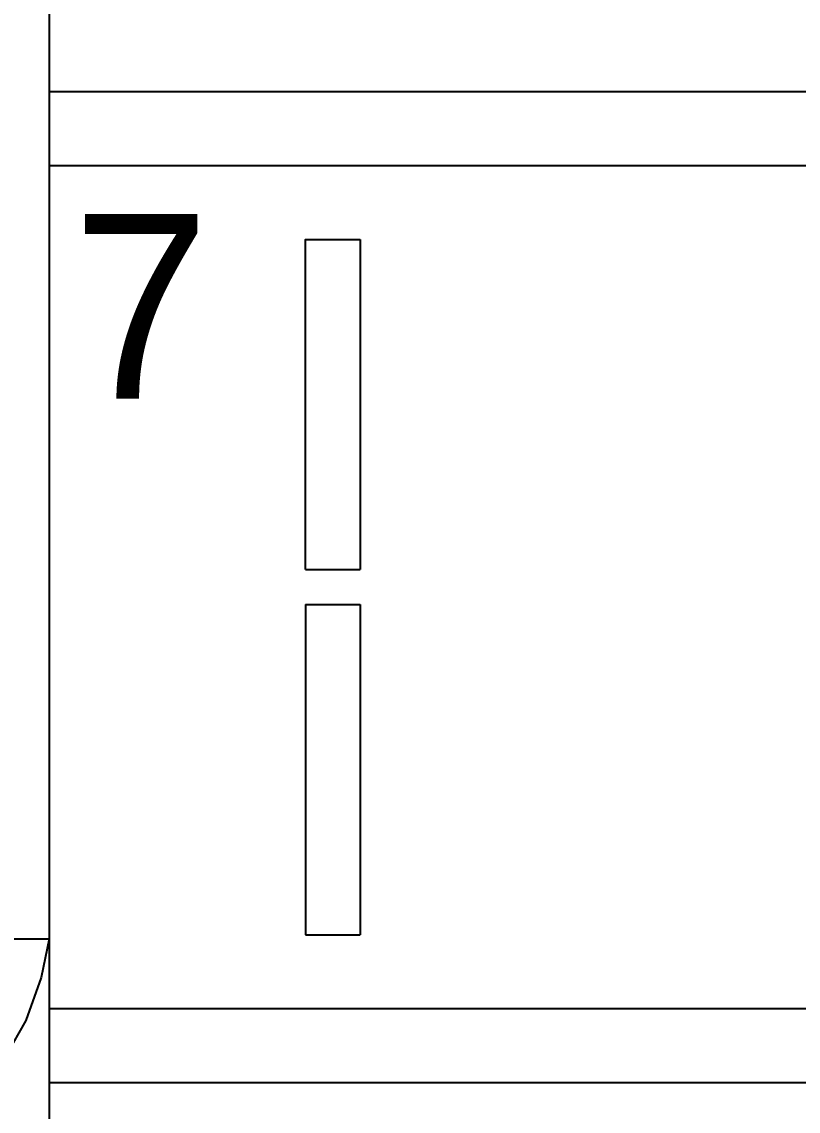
# Model space of a CAD drawing. Header units: metres. Extents: x 1 to 213, y 1 to 147.
# Drawn here: x 54.966 to 57.08, y 63.708 to 66.675 of the extents above; entities that cross this region are included whole.
import ezdxf

# ---------------------------------------------------------------- set-up
doc = ezdxf.new("R2010")
doc.units = ezdxf.units.M
doc.layers.add('00-BASE-ARQUITECTURA', color=8, linetype='Continuous')
doc.layers.add('00-BASE-TEXTO', color=8, linetype='Continuous')

msp = doc.modelspace()

# ---------------------------------------------------------------- linework, layer by layer
at = {"layer": '00-BASE-ARQUITECTURA'}
for points in [[(55.0404, 71.3845), (55.0404, 48.8844), (60.0357, 48.8738)], [(55.7389, 65.1827), (55.7389, 66.0823), (55.887, 66.0823)], [(55.887, 66.0823), (55.887, 65.1827)], [(55.7389, 65.1827), (55.887, 65.1827)], [(55.7389, 65.0875), (55.7389, 64.1879)], [(55.7389, 65.0875), (55.887, 65.0875)], [(55.887, 65.0875), (55.887, 64.1879)], [(55.7389, 64.1879), (55.887, 64.1879)], [(54.4371, 64.1773), (55.0404, 64.1773)], [(55.0404, 64.1773), (55.0192, 64.0715), (54.9769, 63.955), (54.9239, 63.8598), (54.8499, 63.7646), (54.8287, 63.754)]]:
    msp.add_lwpolyline(points, dxfattribs=at)
for points in [[(60.0357, 66.4845), (55.0404, 66.4845), (55.0404, 66.2834), (60.0357, 66.2834)], [(60.0357, 63.9868), (55.0404, 63.9868), (55.0404, 63.7857), (60.0357, 63.7857)]]:
    msp.add_lwpolyline(points, close=True, dxfattribs=at)

# ---------------------------------------------------------------- texts
at = {"layer": '00-BASE-TEXTO'}
msp.add_text('7', height=0.503, dxfattribs=at).set_placement((55.1039, 65.6484))

doc.saveas('drawing.dxf')
